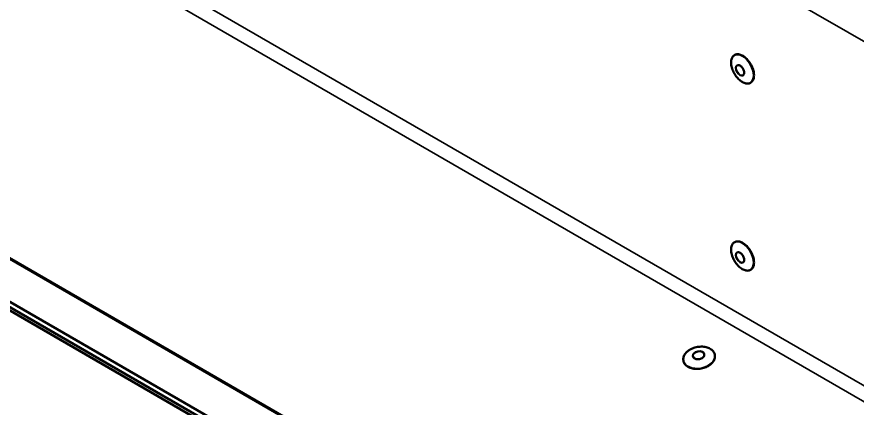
# Model space of a CAD drawing. Header units: millimetres. Extents: x 0 to 2181, y -65 to 1050.
# Drawn here: x 176.6 to 273.8, y 189.8 to 235 of the extents above; entities that cross this region are included whole.
import ezdxf

# ---------------------------------------------------------------- set-up
doc = ezdxf.new("R2010")
doc.units = ezdxf.units.MM
doc.header["$LTSCALE"] = 2.5
doc.layers.add('Sichtbar (ISO)', color=7, linetype='Continuous', lineweight=50)
doc.layers.add('Sichtbar schmal (ISO)', color=7, linetype='Continuous', lineweight=35)

msp = doc.modelspace()

# ---------------------------------------------------------------- linework, layer by layer
at = {"layer": 'Sichtbar (ISO)'}
for p, q in [((49.512, 274.955), (402.712, 71.035)), ((49.512, 274.342), (402.712, 70.422)), ((48.982, 274.24), (402.536, 70.116))]:
    msp.add_line(p, q, dxfattribs=at)
for points, knots in [([(259.223, 229.706), (259.227, 229.54), (259.253, 229.363), (259.349, 229.002), (259.419, 228.819), (259.593, 228.466), (259.698, 228.296), (259.933, 227.985), (260.063, 227.844), (260.335, 227.606), (260.478, 227.509), (260.762, 227.369), (260.903, 227.326), (261.169, 227.301), (261.294, 227.319), (261.511, 227.411), (261.602, 227.483), (261.749, 227.674), (261.803, 227.794), (261.87, 228.071), (261.881, 228.229), (261.858, 228.567), (261.823, 228.747), (261.712, 229.109), (261.635, 229.291), (261.449, 229.639), (261.339, 229.805), (261.095, 230.105), (260.962, 230.239), (260.686, 230.461), (260.542, 230.549), (260.259, 230.669), (260.119, 230.702), (259.86, 230.704), (259.74, 230.676), (259.535, 230.565), (259.45, 230.484), (259.317, 230.276), (259.27, 230.149), (259.228, 229.912), (259.221, 229.811), (259.223, 229.706)], [0, 0, 0, 0, 0.324591, 0.324591, 0.648576, 0.648576, 0.972006, 0.972006, 1.295539, 1.295539, 1.619774, 1.619774, 1.944136, 1.944136, 2.262122, 2.262122, 2.566726, 2.566726, 2.877676, 2.877676, 3.200216, 3.200216, 3.524789, 3.524789, 3.848634, 3.848634, 4.172031, 4.172031, 4.495656, 4.495656, 4.820034, 4.820034, 5.144017, 5.144017, 5.459525, 5.459525, 5.763399, 5.763399, 6.077032, 6.077032, 6.283185, 6.283185, 6.283185, 6.283185]), ([(260.609, 228.291), (260.644, 228.311), (260.673, 228.343), (260.712, 228.425), (260.724, 228.472), (260.732, 228.577), (260.728, 228.634), (260.707, 228.754), (260.689, 228.817), (260.639, 228.943), (260.608, 229.006), (260.534, 229.124), (260.492, 229.179), (260.403, 229.276), (260.356, 229.318), (260.261, 229.384), (260.214, 229.409), (260.125, 229.439), (260.083, 229.445), (260.013, 229.44), (259.985, 229.432), (259.959, 229.417)], [2.332091, 2.332091, 2.332091, 2.332091, 2.712504, 2.712504, 3.035164, 3.035164, 3.342345, 3.342345, 3.650692, 3.650692, 3.961126, 3.961126, 4.272114, 4.272114, 4.581897, 4.581897, 4.889352, 4.889352, 5.198513, 5.198513, 5.473683, 5.473683, 5.473683, 5.473683]), ([(259.223, 208.069), (259.227, 207.903), (259.253, 207.726), (259.349, 207.365), (259.419, 207.182), (259.593, 206.829), (259.698, 206.659), (259.933, 206.348), (260.063, 206.207), (260.335, 205.969), (260.478, 205.872), (260.762, 205.732), (260.903, 205.689), (261.169, 205.664), (261.294, 205.682), (261.511, 205.774), (261.602, 205.846), (261.749, 206.037), (261.803, 206.157), (261.87, 206.433), (261.881, 206.592), (261.858, 206.93), (261.823, 207.11), (261.712, 207.472), (261.635, 207.654), (261.449, 208.002), (261.339, 208.168), (261.095, 208.468), (260.962, 208.602), (260.686, 208.824), (260.542, 208.912), (260.259, 209.032), (260.119, 209.064), (259.86, 209.067), (259.74, 209.039), (259.535, 208.928), (259.45, 208.847), (259.317, 208.639), (259.27, 208.512), (259.228, 208.275), (259.221, 208.174), (259.223, 208.069)], [0, 0, 0, 0, 0.324591, 0.324591, 0.648576, 0.648576, 0.972006, 0.972006, 1.295539, 1.295539, 1.619774, 1.619774, 1.944136, 1.944136, 2.262122, 2.262122, 2.566726, 2.566726, 2.877676, 2.877676, 3.200216, 3.200216, 3.524789, 3.524789, 3.848634, 3.848634, 4.172031, 4.172031, 4.495656, 4.495656, 4.820034, 4.820034, 5.144017, 5.144017, 5.459525, 5.459525, 5.763399, 5.763399, 6.077032, 6.077032, 6.283185, 6.283185, 6.283185, 6.283185]), ([(260.609, 206.654), (260.644, 206.674), (260.673, 206.706), (260.712, 206.788), (260.724, 206.835), (260.732, 206.94), (260.728, 206.997), (260.707, 207.117), (260.689, 207.18), (260.639, 207.306), (260.608, 207.369), (260.534, 207.486), (260.492, 207.542), (260.403, 207.639), (260.356, 207.681), (260.261, 207.747), (260.214, 207.771), (260.125, 207.802), (260.083, 207.808), (260.013, 207.803), (259.985, 207.794), (259.959, 207.78)], [2.332091, 2.332091, 2.332091, 2.332091, 2.712504, 2.712504, 3.035164, 3.035164, 3.342345, 3.342345, 3.650692, 3.650692, 3.961126, 3.961126, 4.272114, 4.272114, 4.581897, 4.581897, 4.889352, 4.889352, 5.198513, 5.198513, 5.473683, 5.473683, 5.473683, 5.473683]), ([(254.11, 196.284), (253.984, 196.167), (253.882, 196.037), (253.738, 195.766), (253.696, 195.626), (253.676, 195.35), (253.697, 195.215), (253.8, 194.964), (253.88, 194.847), (254.093, 194.642), (254.227, 194.553), (254.533, 194.413), (254.707, 194.363), (255.076, 194.305), (255.272, 194.298), (255.664, 194.328), (255.861, 194.365), (256.237, 194.48), (256.416, 194.557), (256.738, 194.746), (256.881, 194.856), (257.116, 195.1), (257.208, 195.233), (257.329, 195.506), (257.36, 195.647), (257.357, 195.92), (257.324, 196.053), (257.201, 196.297), (257.111, 196.409), (256.879, 196.605), (256.737, 196.687), (256.416, 196.813), (256.237, 196.856), (255.861, 196.898), (255.663, 196.897), (255.271, 196.851), (255.076, 196.806), (254.707, 196.677), (254.533, 196.592), (254.281, 196.429), (254.191, 196.359), (254.11, 196.284)], [0, 0, 0, 0, 0.32295, 0.32295, 0.642368, 0.642368, 0.954437, 0.954437, 1.265865, 1.265865, 1.584415, 1.584415, 1.907126, 1.907126, 2.230516, 2.230516, 2.553761, 2.553761, 2.877011, 2.877011, 3.200401, 3.200401, 3.523044, 3.523044, 3.841261, 3.841261, 4.152341, 4.152341, 4.464848, 4.464848, 4.784533, 4.784533, 5.107529, 5.107529, 5.430905, 5.430905, 5.754132, 5.754132, 6.077409, 6.077409, 6.283185, 6.283185, 6.283185, 6.283185]), ([(254.832, 195.751), (254.84, 195.705), (254.861, 195.66), (254.924, 195.582), (254.966, 195.548), (255.064, 195.493), (255.12, 195.472), (255.241, 195.444), (255.307, 195.436), (255.442, 195.437), (255.511, 195.444), (255.646, 195.474), (255.712, 195.495), (255.833, 195.551), (255.888, 195.584), (255.981, 195.659), (256.02, 195.701), (256.079, 195.787), (256.099, 195.832), (256.116, 195.914), (256.117, 195.951), (256.11, 195.987)], [0.815931, 0.815931, 0.815931, 0.815931, 1.169321, 1.169321, 1.499, 1.499, 1.812273, 1.812273, 2.122873, 2.122873, 2.433926, 2.433926, 2.745244, 2.745244, 3.056109, 3.056109, 3.366897, 3.366897, 3.682783, 3.682783, 3.957524, 3.957524, 3.957524, 3.957524])]:
    msp.add_open_spline(points, degree=3, knots=knots, dxfattribs=at)
at = {"layer": 'Sichtbar schmal (ISO)'}
for p, q in [((437.184, 138.294), (83.984, 342.214)), ((437.184, 98.489), (83.984, 302.41)), ((436.467, 97.074), (83.267, 300.994)), ((406.955, 73.484), (53.755, 277.404)), ((407.122, 73.599), (53.922, 277.519))]:
    msp.add_line(p, q, dxfattribs=at)
for centre, major_axis, ratio in [((260.517, 228.988), (0.913, -1.582), 0.57735), ((260.25, 228.834), (-0.354, 0.614), 0.57735), ((260.517, 207.351), (0.913, -1.582), 0.57735), ((260.25, 207.197), (-0.354, 0.614), 0.57735), ((255.515, 195.631), (-1.796, -0.332), 0.676197), ((255.465, 195.905), (0.697, 0.129), 0.676197)]:
    msp.add_ellipse(centre, major_axis=major_axis, ratio=ratio, dxfattribs=at)
for centre, major_axis, ratio in [((260.284, 228.854), (0.325, -0.563), 0.57735), ((260.284, 207.217), (0.325, -0.563), 0.57735), ((255.471, 195.869), (-0.639, -0.118), 0.676197)]:
    msp.add_ellipse(centre, major_axis=major_axis, ratio=ratio, start_param=3.141593, end_param=6.283185, dxfattribs=at)

doc.saveas('drawing.dxf')
